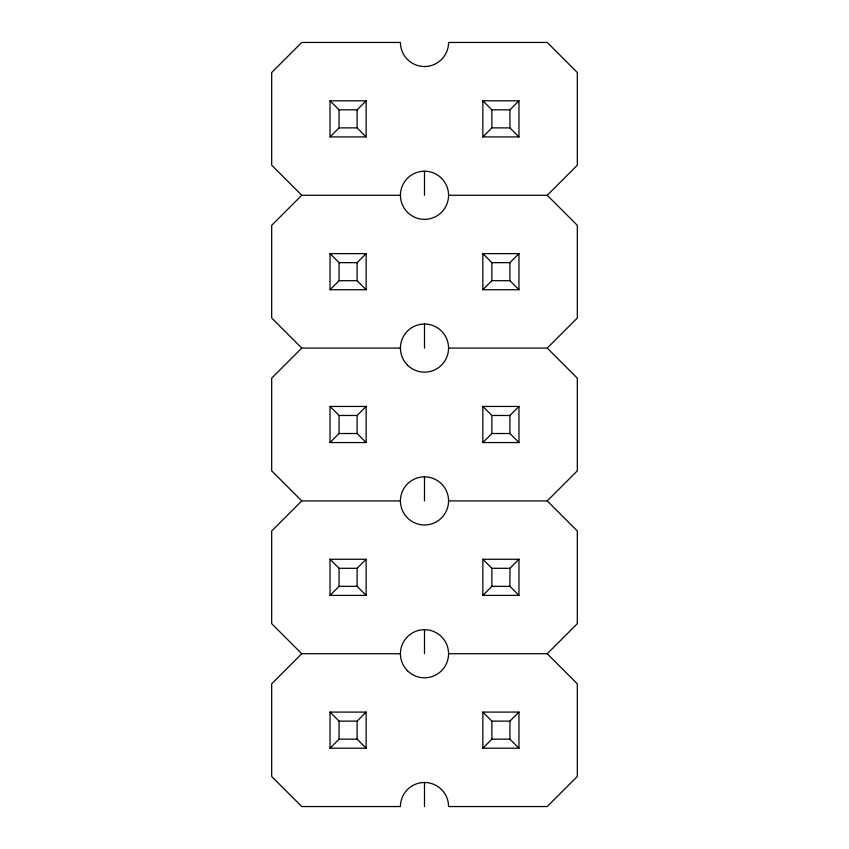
<?xml version="1.0" encoding="UTF-8"?>
<svg xmlns="http://www.w3.org/2000/svg" width="849" height="849" viewBox="0 0 849 849"><rect width="100%" height="100%" fill="white"/><g stroke="black" fill="none" stroke-linecap="round" stroke-linejoin="round"><path stroke-width="1.27" d="M330.038 136.912L339.069 127.881L339.069 109.839L330.038 100.808L366.142 100.808L366.142 136.912L330.038 136.912L330.038 100.808M339.069 109.839L357.111 109.839L366.142 100.808M400.431 195.27L301.766 195.27L271.68 225.356L271.68 318.004L301.766 348.09L400.431 348.09M330.038 289.732L339.069 280.701L357.111 280.701L366.142 289.732L330.038 289.732L330.038 253.628L366.142 253.628L366.142 289.732M330.038 253.628L339.069 262.659L357.111 262.659L366.142 253.628M482.858 136.912L491.889 127.881L509.931 127.881L518.962 136.912L518.962 100.808L482.858 100.808L482.858 136.912L518.962 136.912M482.858 100.808L491.889 109.839L509.931 109.839L518.962 100.808M301.766 348.09L271.68 378.176L271.68 470.824L301.766 500.91L400.431 500.91M448.569 195.27A24.069 24.069 0 0 0 412.465 174.427A24.069 24.069 0 0 0 412.465 216.113A24.069 24.069 0 0 0 448.569 195.27L547.234 195.27L577.32 165.184L577.32 72.536L547.234 42.45L448.569 42.45A24.069 24.069 0 0 1 424.5 66.519A24.069 24.069 0 0 1 400.431 42.45L301.766 42.45L271.68 72.536L271.68 165.184L301.766 195.27M330.038 442.552L339.069 433.521L339.069 415.479L330.038 406.448L366.142 406.448L366.142 442.552L330.038 442.552L330.038 406.448M339.069 415.479L357.111 415.479L366.142 406.448M482.858 289.732L491.889 280.701L509.931 280.701L518.962 289.732L482.858 289.732L482.858 253.628L518.962 253.628L518.962 289.732M482.858 253.628L491.889 262.659L509.931 262.659L518.962 253.628M301.766 500.91L271.68 530.996L271.68 623.644L301.766 653.73L400.431 653.73M448.569 348.09L547.234 348.09L577.32 318.004L577.32 225.356L547.234 195.27M330.038 595.372L339.069 586.341L357.111 586.341L366.142 595.372L330.038 595.372L330.038 559.268L366.142 559.268L366.142 595.372M330.038 559.268L339.069 568.299L357.111 568.299L366.142 559.268M482.858 442.552L491.889 433.521L509.931 433.521L518.962 442.552L518.962 406.448L482.858 406.448L482.858 442.552L518.962 442.552M482.858 406.448L491.889 415.479L509.931 415.479L518.962 406.448M301.766 653.73L271.68 683.816L271.68 776.464L301.766 806.55L400.431 806.55A24.069 24.069 0 0 1 424.5 782.481A24.069 24.069 0 0 1 448.569 806.55L547.234 806.55L577.32 776.464L577.32 683.816L547.234 653.73L448.569 653.73M448.569 500.91A24.069 24.069 0 0 0 412.465 480.067A24.069 24.069 0 0 0 412.465 521.753A24.069 24.069 0 0 0 448.569 500.91L547.234 500.91L577.32 470.824L577.32 378.176L547.234 348.09M330.038 748.192L339.069 739.161L357.111 739.161L366.142 748.192L330.038 748.192L330.038 712.088L366.142 712.088L366.142 748.192M330.038 712.088L339.069 721.119L357.111 721.119L366.142 712.088M482.858 595.372L491.889 586.341L509.931 586.341L518.962 595.372L518.962 559.268L482.858 559.268L482.858 595.372L518.962 595.372M482.858 559.268L491.889 568.299L509.931 568.299L518.962 559.268M547.234 653.73L577.32 623.644L577.32 530.996L547.234 500.91M482.858 748.192L491.889 739.161L509.931 739.161L518.962 748.192L482.858 748.192L482.858 712.088L518.962 712.088L518.962 748.192M482.858 712.088L491.889 721.119L509.931 721.119L518.962 712.088M339.069 127.881L357.111 127.881L366.142 136.912M339.069 433.521L357.111 433.521L366.142 442.552M509.931 109.839L509.931 127.881M509.931 262.659L509.931 280.701M509.931 415.479L509.931 433.521M509.931 568.299L509.931 586.341M509.931 721.119L509.931 739.161M491.889 109.839L491.889 127.881M491.889 262.659L491.889 280.701M491.889 415.479L491.889 433.521M491.889 568.299L491.889 586.341M491.889 721.119L491.889 739.161M424.5 171.201L424.5 195.27M424.5 324.021L424.5 348.09M424.5 476.841L424.5 500.91M424.5 629.661L424.5 653.73M424.5 782.481L424.5 806.55M357.111 109.839L357.111 127.881M357.111 262.659L357.111 280.701M357.111 415.479L357.111 433.521M357.111 568.299L357.111 586.341M357.111 721.119L357.111 739.161M339.069 262.659L339.069 280.701M339.069 568.299L339.069 586.341M339.069 721.119L339.069 739.161M407.478 365.112A24.069 24.069 0 0 0 447.741 354.32A24.069 24.069 0 0 0 418.27 324.849A24.069 24.069 0 0 0 407.478 365.112M407.478 670.752A24.069 24.069 0 0 0 447.741 659.96A24.069 24.069 0 0 0 418.27 630.489A24.069 24.069 0 0 0 407.478 670.752"/></g></svg>
